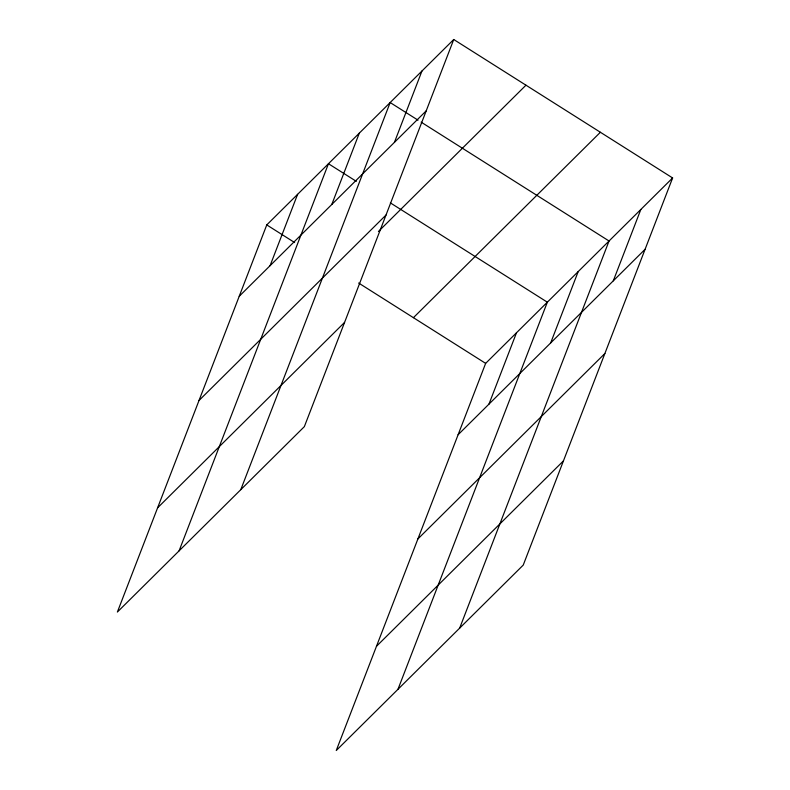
<?xml version="1.0" encoding="UTF-8"?>
<svg xmlns="http://www.w3.org/2000/svg" width="790" height="790" viewBox="0 0 790 790"><rect width="100%" height="100%" fill="white"/><g stroke="black" fill="none" stroke-linecap="round" stroke-linejoin="round"><path stroke-width="1.19" d="M453.737 39.5L266.763 224.913L117.384 612.043L304.357 426.63L453.737 39.5L672.616 177.957L523.237 565.087L336.264 750.5L485.643 363.37L672.616 177.957M270.081 265.677L297.613 194.32M179.083 550.857L328.462 163.728L356.329 181.354M331.78 204.492L359.312 133.135M240.782 489.672L390.161 102.542L418.029 120.169M394.417 142.378L421.949 71.021M488.961 404.134L516.492 332.778M397.963 689.314L547.342 302.185L390.379 202.892M550.66 342.949L578.191 271.592M459.662 628.129L609.041 240.999L421.119 122.124M613.297 280.835L640.828 209.478M239.232 296.27L426.195 110.857M199.021 400.471L385.994 215.058M378.42 231.51L525.962 85.192M157.595 507.832L344.559 322.419M413.417 317.679L600.38 132.266M458.111 434.727L645.075 249.314M417.9 538.938L604.873 353.525M376.475 646.299L563.438 460.886M266.763 224.913L294.631 242.54M358.64 283.027L485.643 363.37"/></g></svg>
